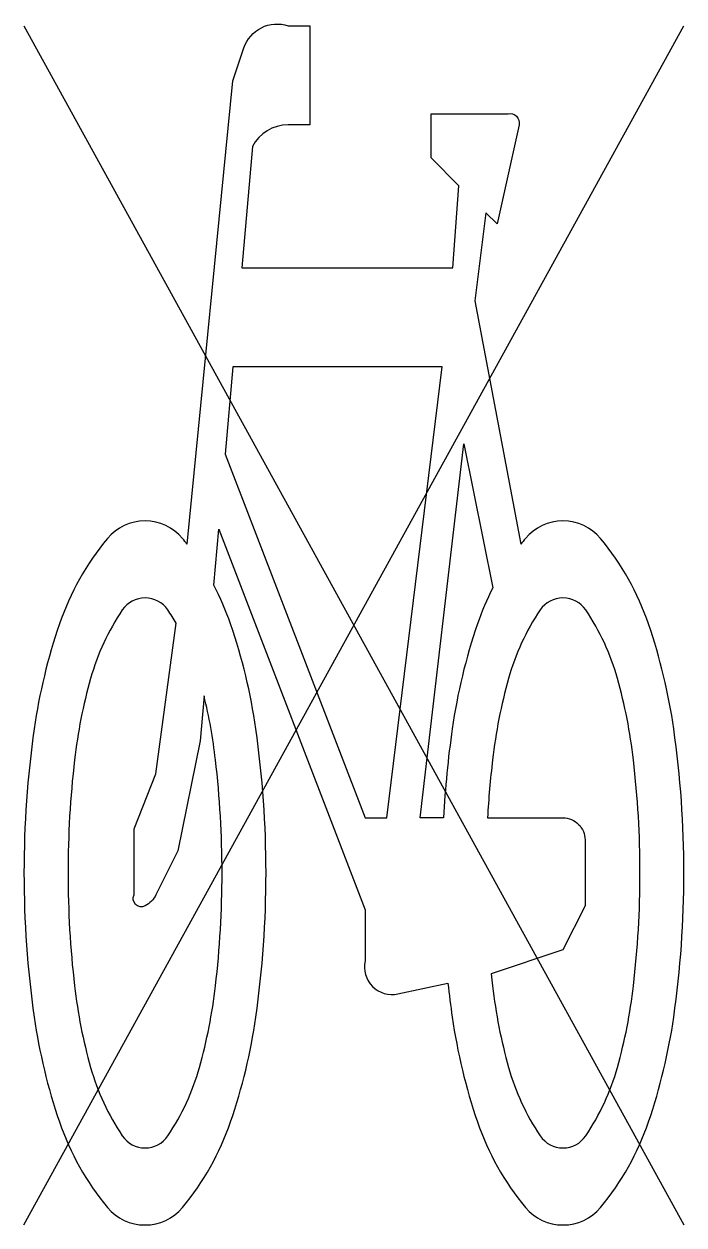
# Model space of a CAD drawing. Header units: metres. Extents: x -0.37 to 0.37, y 0 to 1.35.
import ezdxf

# ---------------------------------------------------------------- set-up
doc = ezdxf.new("R2010")
doc.units = ezdxf.units.M
doc.header["$LTSCALE"] = 0.2

msp = doc.modelspace()

# ---------------------------------------------------------------- linework, layer by layer
for p, q in [((-0.3741, 1.35), (0.369, 0)), ((-0.3741, 0), (0.369, 1.35))]:
    msp.add_line(p, q)
at = {"flags": 128}
for points in [[(-0.1903, 0.7663), (-0.1388, 1.2881), (-0.1264, 1.3252, -0.414214), (-0.0768, 1.35), (-0.0521, 1.35), (-0.0521, 1.2385), (-0.0768, 1.2385, 0.281777), (-0.1169, 1.214), (-0.1289, 1.0775), (0.1089, 1.0775), (0.1156, 1.17), (0.0842, 1.2014), (0.0842, 1.2509), (0.1709, 1.2509, -0.548946), (0.1833, 1.2385), (0.1585, 1.1271), (0.1461, 1.1394), (0.1337, 1.0404), (0.1853, 0.7663)], [(-0.1956, 0.7728, 0.22312), (-0.2378, 0.7927, 0.22312), (-0.2801, 0.7728, 0.090648), (-0.3342, 0.6766, 0.047451), (-0.3626, 0.5586, 0.035374), (-0.3741, 0.3963, 0.035374), (-0.3626, 0.2341, 0.047451), (-0.3342, 0.1161, 0.090648), (-0.2801, 0.0198, 0.22312), (-0.2378, 0, 0.22312), (-0.1956, 0.0198, 0.090648), (-0.1415, 0.1161, 0.047451), (-0.1131, 0.2341, 0.035374), (-0.1016, 0.3963, 0.035374), (-0.1131, 0.5586, 0.047451), (-0.1415, 0.6766, 0.038864), (-0.1604, 0.7203), (-0.1549, 0.7835), (0.0099, 0.3546), (0.0099, 0.2972, 0.544665), (0.047, 0.2601), (0.1033, 0.2722, 0.008345), (0.1081, 0.2341, 0.047451), (0.1365, 0.1161, 0.090648), (0.1905, 0.0198, 0.22312), (0.2328, 0, 0.22312), (0.2751, 0.0198, 0.090648), (0.3291, 0.1161, 0.047451), (0.3575, 0.2341, 0.035374), (0.369, 0.3963, 0.035374), (0.3575, 0.5586, 0.047451), (0.3291, 0.6766, 0.090648), (0.2751, 0.7728, 0.22312), (0.2328, 0.7927, 0.22312), (0.1905, 0.7728)]]:
    msp.add_lwpolyline(points, format="xyb", dxfattribs=at)
msp.add_lwpolyline([(-0.1474, 0.8677), (0.0099, 0.4583), (0.0346, 0.4583), (0.0966, 0.9661), (-0.1388, 0.9661)], close=True, dxfattribs=at)
for points in [[(0.1538, 0.7172, 0.035986), (0.1365, 0.6766, 0.047451), (0.1081, 0.5586, 0.021905), (0.0982, 0.4583), (0.0718, 0.4583), (0.1213, 0.8794)], [(-0.1714, 0.5958), (-0.1759, 0.545), (-0.2007, 0.4211), (-0.2255, 0.3716, -0.162278), (-0.2378, 0.3592, -0.720759), (-0.2502, 0.3716), (-0.2502, 0.4459), (-0.2255, 0.5078), (-0.2028, 0.6774, 0.01664), (-0.2122, 0.6924, 0.24906), (-0.2378, 0.706, 0.24906), (-0.2634, 0.6924, 0.080527), (-0.2991, 0.6153, 0.039407), (-0.3172, 0.5236, 0.028874), (-0.3245, 0.3963, 0.028874), (-0.3172, 0.2691, 0.039407), (-0.2991, 0.1774, 0.080527), (-0.2634, 0.1003, 0.24906), (-0.2378, 0.0867, 0.24906), (-0.2122, 0.1003, 0.080527), (-0.1765, 0.1774, 0.039407), (-0.1585, 0.2691, 0.028874), (-0.1511, 0.3963, 0.028874), (-0.1585, 0.5236, 0.030907)], [(0.3195, 0.3963, 0.028874), (0.3121, 0.5236, 0.039407), (0.2941, 0.6153, 0.080527), (0.2584, 0.6924, 0.24906), (0.2328, 0.706, 0.24906), (0.2072, 0.6924, 0.080527), (0.1715, 0.6153, 0.039407), (0.1535, 0.5236, 0.014843), (0.1478, 0.4583), (0.2328, 0.4583, -0.414214), (0.2576, 0.4335), (0.2576, 0.3592), (0.2328, 0.3096), (0.152, 0.2827, 0.003097), (0.1535, 0.2691, 0.039407), (0.1715, 0.1774, 0.080527), (0.2072, 0.1003, 0.24906), (0.2328, 0.0867, 0.24906), (0.2584, 0.1003, 0.080527), (0.2941, 0.1774, 0.039407), (0.3121, 0.2691, 0.028874)]]:
    msp.add_lwpolyline(points, format="xyb", close=True, dxfattribs=at)
for centre, start, end in [((-0.4318, 0.5768), 38.1274, 39.6888), ((0.4267, 0.5768), 140.3112, 141.8726)]:
    msp.add_arc(centre, 0.3069, start, end)

doc.saveas('drawing.dxf')
